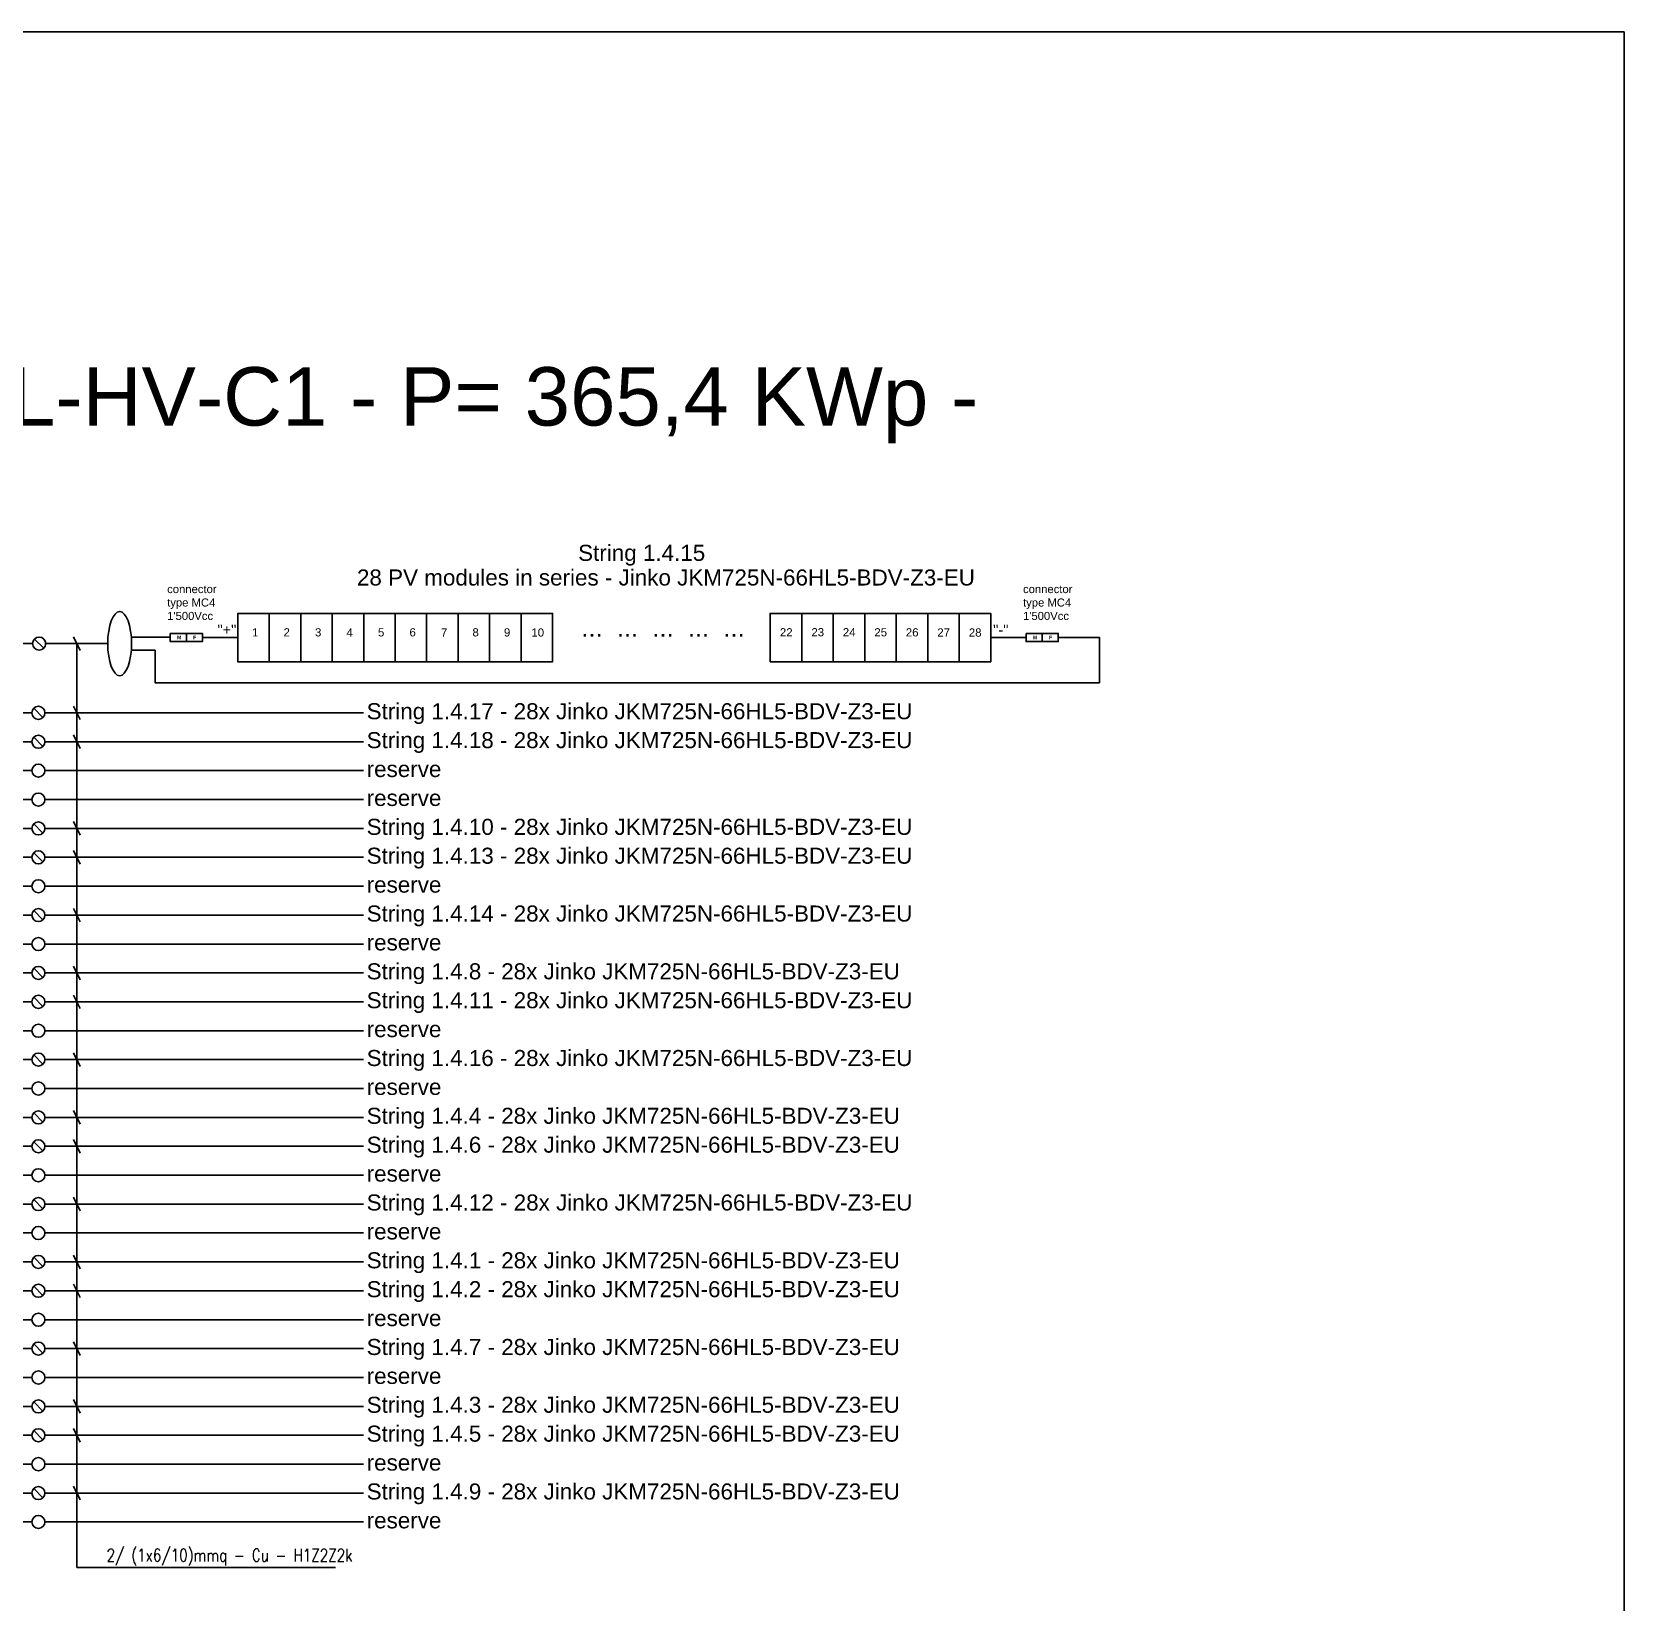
# Model space of a CAD drawing. Header units: millimetres. Extents: x 14856 to 141494, y 133975 to 167686.
# Drawn here: x 63887 to 69884, y 159920 to 165834 of the extents above; entities that cross this region are included whole.
import ezdxf

# ---------------------------------------------------------------- set-up
doc = ezdxf.new("R2010")
doc.units = ezdxf.units.MM
doc.linetypes.add('TRATTEGGIATA', pattern=[19.05, 12.7, -6.35])
doc.layers.add('-Testi', color=1, linetype='Continuous')
doc.layers.add('TRATTEGGIATA', color=40, linetype='TRATTEGGIATA')
doc.styles.add('SIMPLEX', font='SIMPLEX', dxfattribs={"width": 0.8})
doc.styles.get("Standard").update_dxf_attribs({"font": 'arial.ttf'})

msp = doc.modelspace()

# ---------------------------------------------------------------- linework, layer by layer
for points in [[(64662.1, 163644.3), (64662.1, 163461.9), (65847.8, 163461.9), (65847.8, 163643.8), (64662.1, 163643.8)], [(64780.7, 163461.9), (64780.7, 163643.8)], [(64899.2, 163461.7), (64899.2, 163643.5)], [(65017.8, 163461.4), (65017.8, 163643.2)], [(65136.4, 163461.9), (65136.4, 163643.8)], [(65255, 163461.7), (65255, 163643.5)], [(65373.5, 163461.4), (65373.5, 163643.2)], [(65492.1, 163461.9), (65492.1, 163643.8)], [(65610.7, 163461.7), (65610.7, 163643.5)], [(65729.3, 163461.4), (65729.3, 163643.2)], [(66667.8, 163644.3), (66667.8, 163461.9), (67497.9, 163461.9), (67497.9, 163643.8), (66667.8, 163643.8)], [(66786.4, 163461.9), (66786.4, 163643.8)], [(66905, 163461.7), (66905, 163643.5)], [(67023.6, 163461.4), (67023.6, 163643.2)], [(67142.2, 163461.9), (67142.2, 163643.8)], [(67260.7, 163461.7), (67260.7, 163643.5)], [(67260.7, 163461.7), (67260.7, 163643.5)], [(67379.3, 163461.4), (67379.3, 163643.2)], [(67379.3, 163461.4), (67379.3, 163643.2)], [(67497.9, 163461.9), (67497.9, 163643.8)], [(63931.5, 163512.5), (63896.8, 163547.3)], [(64043.1, 163555.4), (64068.6, 163504.4)], [(64043.1, 163555.4), (64068.6, 163504.4)], [(64468.6, 163568.4), (64468.6, 163537.8)], [(64529.2, 163553.1), (64662.1, 163553.1)], [(67498.4, 163553.1), (67631.3, 163553.1)], [(67691.9, 163568.4), (67691.9, 163537.8)], [(63935.8, 163529.9), (64055.8, 163529.9), (64055.8, 160050.4)], [(63928.6, 163251.9), (63893.9, 163286.6)], [(64043.1, 163294.8), (64068.6, 163243.7)], [(63928.6, 163143), (63893.9, 163177.8)], [(64043.1, 163185.9), (64068.6, 163134.9)], [(63928.6, 162816.5), (63893.9, 162851.3)], [(64043.1, 162859.4), (64068.6, 162808.4)], [(63928.6, 162707.7), (63893.9, 162742.5)], [(64043.1, 162750.6), (64068.6, 162699.6)], [(63928.6, 162490), (63893.9, 162524.8)], [(64043.1, 162532.9), (64068.6, 162481.9)], [(63928.6, 162272.3), (63893.9, 162307.1)], [(64043.1, 162315.2), (64068.6, 162264.2)], [(63928.6, 162163.5), (63893.9, 162198.3)], [(64043.1, 162206.4), (64068.6, 162155.4)], [(63928.6, 161945.8), (63893.9, 161980.6)], [(64043.1, 161988.7), (64068.6, 161937.7)], [(63928.6, 161728.1), (63893.9, 161762.9)], [(64043.1, 161771), (64068.6, 161720)], [(63928.6, 161619.3), (63893.9, 161654.1)], [(64043.1, 161662.2), (64068.6, 161611.2)], [(64043.1, 161444.5), (64068.6, 161393.5)], [(63928.6, 161401.6), (63893.9, 161436.4)], [(63928.6, 161183.9), (63893.9, 161218.7)], [(64043.1, 161226.8), (64068.6, 161175.8)], [(63928.6, 161075.1), (63893.9, 161109.9)], [(64043.1, 161118), (64068.6, 161067)], [(64043.1, 160900.3), (64068.6, 160849.3)], [(63928.6, 160857.4), (63893.9, 160892.2)], [(63928.6, 160639.7), (63893.9, 160674.5)], [(64043.1, 160682.6), (64068.6, 160631.6)], [(63928.6, 160530.9), (63893.9, 160565.7)], [(64043.1, 160573.8), (64068.6, 160522.8)], [(63928.6, 160313.2), (63893.9, 160348)], [(64043.1, 160356.1), (64068.6, 160305.1)], [(64055.8, 160050.4), (65030.8, 160050.4)]]:
    msp.add_lwpolyline(points)
at = {"color": 40}
for points in [[(64262.2, 163554.9), (64407.2, 163554.9)], [(64262.2, 163504.9), (64350.7, 163504.9), (64350.7, 163382.8), (67907.6, 163382.8), (67907.5, 163553.1), (67752.5, 163553.1)], [(64172.5, 163529.9), (63938.7, 163529.9)]]:
    msp.add_lwpolyline(points, dxfattribs=at)
for points in [[(64407.9, 163568.4), (64529.2, 163568.4), (64529.2, 163537.8), (64407.9, 163537.8)], [(67631.3, 163568.4), (67752.5, 163568.4), (67752.5, 163537.8), (67631.3, 163537.8)]]:
    msp.add_lwpolyline(points, close=True)
at = {"color": 40, "linetype": 'Continuous'}
for points in [[(63437.2, 163529.9), (63889.6, 163529.9)], [(63437.2, 163269.3), (63886.6, 163269.3)], [(63935.8, 163269.3), (65136.3, 163269.3)], [(63437.2, 163160.4), (63886.6, 163160.4)], [(63935.8, 163160.4), (65136.3, 163160.4)], [(63437.2, 162833.9), (63886.6, 162833.9)], [(63935.8, 162833.9), (65136.3, 162833.9)], [(63437.2, 162725.1), (63886.6, 162725.1)], [(63935.8, 162725.1), (65136.3, 162725.1)], [(63437.2, 162507.4), (63886.6, 162507.4)], [(63935.8, 162507.4), (65136.3, 162507.4)], [(63935.8, 162289.7), (65136.3, 162289.7)], [(63437.2, 162180.9), (63886.6, 162180.9)], [(63935.8, 162180.9), (65136.3, 162180.9)], [(63437.2, 161963.2), (63886.6, 161963.2)], [(63935.8, 161963.2), (65136.3, 161963.2)], [(63935.8, 161745.5), (65136.3, 161745.5)], [(63935.8, 161636.7), (65136.3, 161636.7)], [(63935.8, 161419), (65136.3, 161419)], [(63935.8, 161201.3), (65136.3, 161201.3)], [(63935.8, 161092.5), (65136.3, 161092.5)], [(63935.8, 160874.8), (65136.3, 160874.8)], [(63935.8, 160657.1), (65136.3, 160657.1)], [(63935.8, 160548.3), (65136.3, 160548.3)], [(63935.8, 160330.6), (65136.3, 160330.6)]]:
    msp.add_lwpolyline(points, dxfattribs=at)
at = {"color": 8, "linetype": 'Continuous'}
for points in [[(63437.2, 163051.6), (63886.6, 163051.6)], [(63935.8, 163051.6), (65136.3, 163051.6)], [(63437.2, 162942.7), (63886.6, 162942.7)], [(63935.8, 162942.7), (65136.3, 162942.7)], [(63437.2, 162616.2), (63886.6, 162616.2)], [(63935.8, 162616.2), (65136.3, 162616.2)], [(63437.2, 162398.5), (63886.6, 162398.5)], [(63935.8, 162398.5), (65136.3, 162398.5)], [(63437.2, 162072), (63886.6, 162072)], [(63935.8, 162072), (65136.3, 162072)], [(63437.2, 161854.4), (63886.6, 161854.4)], [(63935.8, 161854.4), (65136.3, 161854.4)], [(63437.2, 161527.8), (63886.6, 161527.8)], [(63935.8, 161527.8), (65136.3, 161527.8)], [(63437.2, 161310.2), (63886.6, 161310.2)], [(63935.8, 161310.2), (65136.3, 161310.2)], [(63437.2, 160983.6), (63886.6, 160983.6)], [(63935.8, 160983.6), (65136.3, 160983.6)], [(63437.2, 160766), (63886.6, 160766)], [(63935.8, 160766), (65136.3, 160766)], [(63437.2, 160439.4), (63886.6, 160439.4)], [(63935.8, 160439.4), (65136.3, 160439.4)], [(63437.2, 160221.8), (63886.6, 160221.8)], [(63935.8, 160221.8), (65136.3, 160221.8)]]:
    msp.add_lwpolyline(points, dxfattribs=at)
at = {"color": 7}
for centre in [(63914.1, 163529.9), (63911.2, 163269.3), (63911.2, 163160.4), (63911.2, 162833.9), (63911.2, 162725.1), (63911.2, 162507.4), (63911.2, 162289.7), (63911.2, 162180.9), (63911.2, 161963.2), (63911.2, 161745.5), (63911.2, 161636.7), (63911.2, 161419), (63911.2, 161201.3), (63911.2, 161092.5), (63911.2, 160874.8), (63911.2, 160657.1), (63911.2, 160548.3), (63911.2, 160330.6)]:
    msp.add_circle(centre, 24.6, dxfattribs=at)
at = {"color": 8}
for centre in [(63911.2, 163051.6), (63911.2, 162942.7), (63911.2, 162616.2), (63911.2, 162398.5), (63911.2, 162072), (63911.2, 161854.4), (63911.2, 161527.8), (63911.2, 161310.2), (63911.2, 160983.6), (63911.2, 160766), (63911.2, 160439.4), (63911.2, 160221.8)]:
    msp.add_circle(centre, 24.6, dxfattribs=at)
msp.add_ellipse((64217.4, 163529.9), major_axis=(0, -121.1), ratio=0.370747)
at = {"layer": 'Defpoints', "color": 1}
msp.add_lwpolyline([(57822.1, 165834.2), (69883.6, 165834.2), (69883.6, 158046.8), (57822.1, 158046.8)], close=True, dxfattribs=at)
at = {"layer": 'TRATTEGGIATA', "color": 40, "linetype": 'Continuous', "ltscale": 0.5}
for points in [[(63437.2, 162289.7), (63886.6, 162289.7)], [(63437.2, 161745.5), (63886.6, 161745.5)], [(63437.2, 161636.7), (63886.6, 161636.7)], [(63437.2, 161419), (63886.6, 161419)], [(63437.2, 161201.3), (63886.6, 161201.3)], [(63437.2, 161092.5), (63886.6, 161092.5)], [(63437.2, 160874.8), (63886.6, 160874.8)], [(63437.2, 160657.1), (63886.6, 160657.1)], [(63437.2, 160548.3), (63886.6, 160548.3)], [(63437.2, 160330.6), (63886.6, 160330.6)]]:
    msp.add_lwpolyline(points, dxfattribs=at)

# ---------------------------------------------------------------- texts
at = {"layer": '-Testi', "color": 7, "insert": (64631, 160089), "char_height": 46.621, "width": 1811.153, "attachment_point": 5, "style": 'SIMPLEX'}
msp.add_mtext('2/ (1x6/10)mmq - Cu - H1Z2Z2k', dxfattribs=at)
at = {"attachment_point": 1}
for s, insert, char_height, width in [('INVERTER 1.4 - TBEA TS330KTL-HV-C1 - P= 365,4 KWp - P= 330 KWac @40°C', (59279.1, 164571.2), 220, 8459.921), ('28 PV modules in series - Jinko JKM725N-6{\\C7;6HL5-B}DV-Z3-EU', (65111, 163809.3), 60.443, 2681.977), ("connector type MC4\\P1'500Vcc", (64396.3, 163750.6), 30.344, 266.347), ("connector type MC4\\P1'500Vcc", (67619.6, 163750.6), 30.344, 266.347), ("''+''", (64585.4, 163601.1), 38.08, 72.401), ("''-''", (67506.7, 163601.1), 38.08, 72.401), ('\\pxql;{\\fArial|b1|i0|c0|p34;M}', (64433.4, 163560.1), 13.785, 16.703), ('\\pxql;{\\fArial|b1|i0|c0|p34;F}', (64494, 163560.1), 13.785, 16.703), ('1 ', (64715.9, 163587.9), 30.84, 30.845), ('2 ', (64834.5, 163587.9), 30.84, 30.845), ('3 ', (64953.1, 163587.9), 30.84, 30.845), ('4 ', (65071.7, 163587.3), 30.84, 30.845), ('5 ', (65190.2, 163587.9), 30.84, 30.845), ('6 ', (65308.8, 163587.9), 30.84, 30.845), ('7 ', (65427.4, 163587.3), 30.84, 30.845), ('8 ', (65546, 163587.9), 30.84, 30.845), ('9 ', (65664.5, 163587.6), 30.84, 30.845), ('10 ', (65767.9, 163587.3), 30.84, 30.845), ('...  ...  ...  ...  ... ', (65956.2, 163624.9), 68.894, 747.028), ('22 ', (66703.9, 163588.1), 30.84, 30.845), ('23 ', (66822.5, 163588.4), 30.84, 30.845), ('24 ', (66941.1, 163588.4), 30.84, 30.845), ('25 ', (67059.6, 163588.1), 30.84, 30.845), ('26 ', (67178.2, 163587.9), 30.84, 30.845), ('27', (67296.8, 163587.6), 30.84, 30.845), ('28 ', (67415.4, 163587.3), 30.84, 30.845), ('\\pxql;{\\fArial|b1|i0|c0|p34;M}', (67656.7, 163560.1), 13.785, 16.703), ('\\pxql;{\\fArial|b1|i0|c0|p34;F}', (67717.3, 163560.1), 13.785, 16.703)]:
    msp.add_mtext(s, dxfattribs=dict(at, insert=insert, char_height=char_height, width=width))
at = {"color": 7, "char_height": 60.44, "width": 4500, "attachment_point": 1}
for s, insert in [('String 1.4.15', (65944, 163902.1)), ('String 1.4.17 - 28x Jinko JKM725N-66HL5-BDV-Z3-EU', (65147.6, 163305.6)), ('String 1.4.18 - 28x Jinko JKM725N-66HL5-BDV-Z3-EU', (65147.6, 163196.7)), ('String 1.4.10 - 28x Jinko JKM725N-66HL5-BDV-Z3-EU', (65147.6, 162870.2)), ('String 1.4.13 - 28x Jinko JKM725N-66HL5-BDV-Z3-EU', (65147.6, 162761.4)), ('String 1.4.14 - 28x Jinko JKM725N-66HL5-BDV-Z3-EU', (65147.6, 162543.7)), ('String 1.4.8 - 28x Jinko JKM725N-66HL5-BDV-Z3-EU', (65147.6, 162326)), ('String 1.4.11 - 28x Jinko JKM725N-66HL5-BDV-Z3-EU', (65147.6, 162217.2)), ('String 1.4.16 - 28x Jinko JKM725N-66HL5-BDV-Z3-EU', (65147.6, 161999.5)), ('String 1.4.4 - 28x Jinko JKM725N-66HL5-BDV-Z3-EU', (65147.6, 161781.8)), ('String 1.4.6 - 28x Jinko JKM725N-66HL5-BDV-Z3-EU', (65147.6, 161673)), ('String 1.4.12 - 28x Jinko JKM725N-66HL5-BDV-Z3-EU', (65147.6, 161455.3)), ('String 1.4.1 - 28x Jinko JKM725N-66HL5-BDV-Z3-EU', (65147.6, 161237.6)), ('String 1.4.2 - 28x Jinko JKM725N-66HL5-BDV-Z3-EU', (65147.6, 161128.8)), ('String 1.4.7 - 28x Jinko JKM725N-66HL5-BDV-Z3-EU', (65147.6, 160911.1)), ('String 1.4.3 - 28x Jinko JKM725N-66HL5-BDV-Z3-EU', (65147.6, 160693.4)), ('String 1.4.5 - 28x Jinko JKM725N-66HL5-BDV-Z3-EU', (65147.6, 160584.6)), ('String 1.4.9 - 28x Jinko JKM725N-66HL5-BDV-Z3-EU', (65147.6, 160366.9))]:
    msp.add_mtext(s, dxfattribs=dict(at, insert=insert))
at = {"color": 8, "char_height": 60.44, "width": 4500, "attachment_point": 1}
for insert in [(65147.6, 163087.9), (65147.6, 162979), (65147.6, 162652.5), (65147.6, 162434.8), (65147.6, 162108.3), (65147.6, 161890.6), (65147.6, 161564.1), (65147.6, 161346.4), (65147.6, 161019.9), (65147.6, 160802.2), (65147.6, 160475.7), (65147.6, 160258.1)]:
    msp.add_mtext('reserve', dxfattribs=dict(at, insert=insert))

doc.saveas('drawing.dxf')
